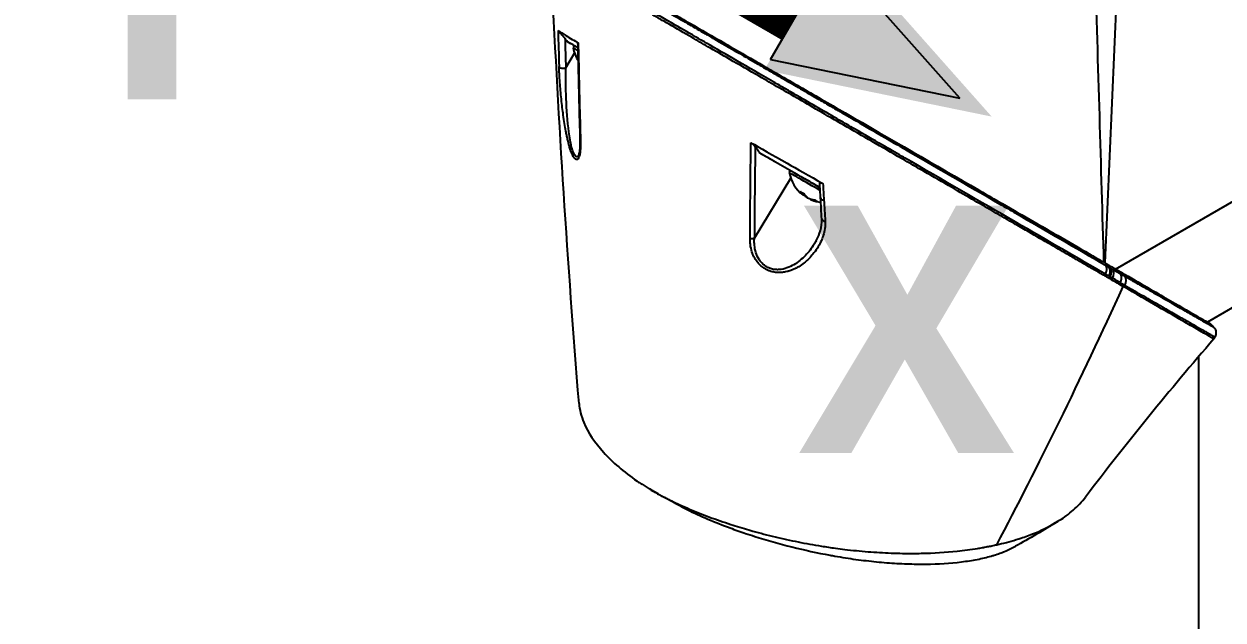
# Model space of a CAD drawing. Header units: millimetres. Extents: x 0 to 4378, y 0 to 2376.
# Drawn here: x 2523.5 to 2672.6, y 1785.1 to 1859.2 of the extents above; entities that cross this region are included whole.
import ezdxf

# ---------------------------------------------------------------- set-up
doc = ezdxf.new("R2010")
doc.units = ezdxf.units.MM
doc.header["$LTSCALE"] = 0.2
for name, color, linetype in [('01_Object Line', 4, 'Continuous'), ('07_Special Line2', 76, 'Continuous'), ('12_Before Rev.Num.', 5, 'Continuous')]:
    doc.layers.add(name, color=color, linetype=linetype)
doc.layers.add('14_Mark', color=7, linetype='Continuous', true_color=0xe03c31)
doc.styles.add('Rainbow-5.0 Style', font='malgunsl.ttf')

# ---------------------------------------------------------------- blocks, each defined once
blk = doc.blocks.new('A$C6724399f_1')
for p, q in [((-49.13, 834.5), (-50.84, 795.47)), ((-117.22, 822.71), (-117.66, 822.96)), ((-117.86, 819.72), (-116.77, 821.52)), ((-116.8, 822.46), (-116.95, 822.2)), ((-116.95, 822.2), (-116.33, 821.85)), ((-51.47, 813.12), (-51.47, 813.12)), ((-49.51, 794.7), (-16.62, 813.69)), ((-93.81, 809.19), (-91.92, 808.1)), ((-89.93, 806.95), (-90.08, 806.69)), ((-94.42, 798.56), (-89.9, 806.01)), ((-88.21, 804.03), (-88.31, 803.86)), ((-87.93, 803.68), (-87.95, 803.65)), ((-51.22, 804.77), (-51.22, 804.77)), ((-87.4, 803.41), (-87.44, 803.35)), ((-20.45, 798.29), (-38.09, 788.11)), ((-50.2, 793.74), (-50.31, 793.55)), ((-50.18, 794.31), (-50.18, 794.31)), ((-50.01, 793.37), (-49.89, 793.57)), ((-37.29, 787.44), (-37.29, 787.44)), ((-37.16, 786.26), (-37.3, 786.03)), ((-39.21, 783.8), (-39.21, 623.11))]:
    blk.add_line(p, q)
for centre, start, end in [((-112.5, 823.01), 190.2393, 212.7053), ((-85.63, 807.49), 190.2388, 232.0131), ((-85.63, 807.49), 247.9842, 263.2518)]:
    blk.add_arc(centre, 4.52, start, end)
for centre, major_axis, ratio, start_param, end_param in [((-39.95, 832.06), (19.5, -33.77), 0.57735, 0, 2.339416), ((-43.13, 830.23), (19.5, -33.77), 0.57735, 0, 2.223644), ((545.32, 1234.31), (485.25, 793.42), 0.571965, 2.416804, 2.42289), ((-78.49, 836.51), (-33.48, 0), 0.57735, 2.492352, 2.492357), ((555.63, 1232.73), (-493.57, -794.91), 0.577143, 5.56265, 5.56757), ((-87.21, 805.38), (30.73, -17.74), 0.000024, 2.817308, 3.006025), ((-78.49, 836.51), (-35, 0), 0.57735, 2.439019, 2.439024), ((889.04, 1434.93), (-682.42, -1287.02), 0.573887, 5.480173, 5.482211), ((883.75, 1431.81), (-678.78, -1280.44), 0.573825, 5.482155, 5.490384), ((-51.58, 812.74), (0.209, 0.668), 0.389271, 4.215986, 4.216649), ((-48.92, 814.99), (-5.56, 0), 0.57735, 1.101371, 1.101415), ((-78.49, 822.06), (32.19, 0), 0.57735, 5.710474, 5.710486), ((-78.49, 795.93), (-35.31, 0), 0.57735, 3.835573, 3.835581), ((-87.09, 804.96), (-2.99, 1.73), 0.000011, 4.42471, 6.283194), ((-43.13, 830.23), (17.55, -30.4), 0.57735, 5.161829, 5.161837), ((-86.94, 805.22), (-2.99, 1.73), 0.000011, 4.483483, 5.134765), ((564.19, 1223.27), (-444.39, -818.33), 0.582049, 5.52716, 5.529889), ((-85.89, 807.64), (-2.25, -3.9), 0.57735, 5.955471, 6.202618), ((-86.36, 807.91), (-2.14, -3.71), 0.816497, 6.198419, 6.36799), ((-85.81, 807.6), (-2.25, -3.9), 0.816497, 6.169141, 6.202651), ((-85.45, 807.39), (-2.25, -3.9), 0.816497, 6.087697, 6.202651), ((-85.37, 807.34), (-2.25, -3.9), 0.57735, 5.955471, 6.202618), ((-85.89, 807.64), (-2.25, -3.9), 0.57735, 0.08054, 0.114044), ((-85.81, 807.6), (-2.25, -3.9), 0.816497, 0.080573, 0.327719), ((-85.69, 803.58), (-0.499, -0.028), 0.593353, 0.021487, 1.372534), ((-85.45, 807.39), (-2.25, -3.9), 0.816497, 0.080573, 0.327719), ((-84.6, 806.9), (-2.14, -3.71), 0.57735, 6.198386, 6.367958), ((550.62, 1214.4), (-435.14, -801.08), 0.58212, 5.529953, 5.533564), ((-78.49, 819.61), (-35.75, 0), 0.57735, 1.092743, 1.092745), ((-85.54, 800.94), (-0.499, -0.03), 0.595357, 0, 0.000029), ((-85.54, 800.94), (-0.499, -0.03), 0.595357, 0.000029, 1.379275), ((-78.49, 785.4), (35.42, 0), 0.57735, 0.683997, 0.683998), ((-50.6, 793.97), (0.5, 0.866), 0.81651, 4.712415, 6.027087), ((-108.67, 827.51), (71.52, -41.33), 0.000458, 0.617321, 0.628447), ((-49.07, 793.09), (0.499, 0.867), 0.824099, 4.711513, 6.025545)]:
    blk.add_ellipse(centre, major_axis=major_axis, ratio=ratio, start_param=start_param, end_param=end_param)
for points, knots in [([(-11.72, 817.8), (-11.9, 822.01), (-12.76, 826.53), (-15.71, 835.61), (-17.74, 840.08), (-21.48, 846.39), (-22.83, 848.41), (-26.4, 853.18), (-28.71, 855.79), (-33.77, 860.56), (-36.5, 862.64), (-39.24, 864.27)], [0.000001, 0.000001, 0.000001, 0.000001, 1.509107, 1.509107, 2.980726, 2.980726, 3.709428, 3.709428, 4.786993, 4.786993, 5.948512, 5.948512, 5.948512, 5.948512]), ([(-39.4, 858.63), (-37.33, 857.01), (-35.3, 855.15), (-30.07, 849.55), (-27.09, 845.48), (-22.05, 836.69), (-20.05, 832.03), (-17.32, 822.78), (-16.61, 818.26), (-16.61, 814.12)], [0.633852, 0.633852, 0.633852, 0.633852, 1.529963, 1.529963, 3.044033, 3.044033, 4.566466, 4.566466, 6.088612, 6.088612, 6.088612, 6.088612]), ([(-106.72, 827.54), (-105.77, 826.98), (-104.71, 826.38), (-103.53, 825.7), (-103.5, 825.68), (-103.47, 825.66), (-103.43, 825.64), (-102.83, 825.29), (-102.19, 824.92), (-101.53, 824.54), (-101.19, 824.35), (-100.85, 824.15), (-100.51, 823.95), (-100.33, 823.85), (-100.16, 823.75), (-99.98, 823.65), (-99.9, 823.6), (-99.81, 823.55), (-99.73, 823.5), (-99.72, 823.5), (-99.72, 823.5), (-99.72, 823.49), (-99.63, 823.44), (-99.5, 823.37), (-99.45, 823.34), (-98.63, 822.87), (-97.57, 822.25), (-96.23, 821.48), (-95.57, 821.09), (-94.83, 820.67), (-94.03, 820.21), (-93.64, 819.98), (-93.22, 819.74), (-92.79, 819.49), (-92.57, 819.36), (-92.35, 819.23), (-92.12, 819.1), (-92.01, 819.04), (-91.9, 818.97), (-91.79, 818.91), (-91.74, 818.88), (-91.69, 818.85), (-91.65, 818.83), (-91.64, 818.82), (-91.62, 818.82), (-91.61, 818.81), (-91.56, 818.78), (-91.45, 818.71), (-91.44, 818.71), (-91.13, 818.53), (-90.3, 818.05), (-88.95, 817.27), (-88.27, 816.88), (-87.47, 816.41), (-86.54, 815.87), (-86.07, 815.6), (-85.57, 815.32), (-85.05, 815.01), (-84.78, 814.86), (-84.51, 814.7), (-84.23, 814.54), (-84.1, 814.46), (-83.95, 814.38), (-83.81, 814.3), (-83.74, 814.26), (-83.67, 814.21), (-83.6, 814.17), (-83.57, 814.16), (-83.54, 814.14), (-83.52, 814.13), (-83.51, 814.12), (-83.5, 814.11), (-83.49, 814.11), (-83.44, 814.08), (-83.38, 814.05), (-83.37, 814.04), (-82.26, 813.4), (-80.09, 812.15), (-77.02, 810.37), (-76.8, 810.24), (-76.58, 810.12), (-76.35, 809.98), (-76.24, 809.92), (-76.12, 809.85), (-76.01, 809.78), (-75.95, 809.75), (-75.89, 809.72), (-75.83, 809.68), (-75.8, 809.67), (-75.77, 809.65), (-75.74, 809.63), (-75.7, 809.61), (-75.67, 809.59), (-75.65, 809.58), (-72.24, 807.61), (-68.19, 805.26), (-63.89, 802.78), (-63.24, 802.4), (-62.58, 802.02), (-61.92, 801.64), (-58.23, 799.5), (-54.4, 797.29), (-50.84, 795.23)], [0, 0, 0, 0, 0.06075, 0.06075, 0.06075, 0.0625, 0.0625, 0.0625, 0.09375, 0.09375, 0.09375, 0.109375, 0.109375, 0.109375, 0.117188, 0.117188, 0.117188, 0.120939, 0.120939, 0.120939, 0.121094, 0.121094, 0.121094, 0.125, 0.125, 0.125, 0.1875, 0.1875, 0.1875, 0.21875, 0.21875, 0.21875, 0.234375, 0.234375, 0.234375, 0.242188, 0.242188, 0.242188, 0.246094, 0.246094, 0.246094, 0.247666, 0.247666, 0.247666, 0.248047, 0.248047, 0.248047, 0.25, 0.25, 0.25, 0.3125, 0.3125, 0.3125, 0.34375, 0.34375, 0.34375, 0.359375, 0.359375, 0.359375, 0.367187, 0.367187, 0.367187, 0.371094, 0.371094, 0.371094, 0.373047, 0.373047, 0.373047, 0.373765, 0.373765, 0.373765, 0.374023, 0.374023, 0.374023, 0.37516, 0.37516, 0.37516, 0.484375, 0.484375, 0.484375, 0.492187, 0.492187, 0.492187, 0.496094, 0.496094, 0.496094, 0.498047, 0.498047, 0.498047, 0.498931, 0.498931, 0.498931, 0.5, 0.5, 0.5, 0.75, 0.75, 0.75, 0.788006, 0.788006, 0.788006, 1, 1, 1, 1]), ([(-106.41, 827.55), (-105.78, 827.19), (-105.14, 826.82), (-103.82, 826.05), (-103.14, 825.66), (-101.05, 824.46), (-99.61, 823.63), (-97.14, 822.2), (-96.14, 821.62), (-94.56, 820.71), (-93.98, 820.37), (-92.74, 819.66), (-92.07, 819.27), (-89.64, 817.87), (-87.87, 816.85), (-85.11, 815.26), (-84.12, 814.68), (-77.55, 810.89), (-71.91, 807.63), (-65.91, 804.17), (-65.27, 803.8), (-63.28, 802.65), (-61.96, 801.89), (-59.31, 800.36), (-57.98, 799.59), (-55.34, 798.07), (-54.04, 797.32), (-52.49, 796.42), (-52.18, 796.24), (-51.65, 795.93), (-51.43, 795.81), (-51.07, 795.6), (-50.89, 795.5), (-50.65, 795.36), (-50.63, 795.34), (-50.33, 795.17), (-50.2, 795.1), (-49.94, 794.95), (-49.81, 794.87), (-49.58, 794.74), (-49.48, 794.68), (-49.32, 794.59), (-49.25, 794.55), (-49.11, 794.47), (-49.04, 794.43), (-48.77, 794.27), (-48.56, 794.15), (-48.09, 793.88), (-47.82, 793.72), (-46.45, 792.93), (-45.44, 792.35), (-43.64, 791.31), (-42.84, 790.85), (-40.8, 789.67), (-39.73, 789.05), (-38.81, 788.52), (-38.66, 788.43), (-38.27, 788.21), (-38.07, 788.09), (-37.77, 787.92), (-37.69, 787.87), (-37.69, 787.87)], [0, 0, 0, 0, 0.264332, 0.264332, 0.528758, 0.528758, 1.056139, 1.056139, 1.406505, 1.406505, 1.606603, 1.606603, 1.835356, 1.835356, 2.445847, 2.445847, 2.794554, 2.794554, 4.769924, 4.769924, 5.00797, 5.00797, 5.526041, 5.526041, 6.089229, 6.089229, 6.695329, 6.695329, 6.850985, 6.850985, 6.965758, 6.965758, 7.072004, 7.072004, 7.117238, 7.117238, 7.152898, 7.152898, 7.188974, 7.188974, 7.2161, 7.2161, 7.234487, 7.234487, 7.254339, 7.254339, 7.310164, 7.310164, 7.395171, 7.395171, 7.733586, 7.733586, 8.048233, 8.048233, 8.627304, 8.627304, 8.751092, 8.751092, 8.989797, 8.989797, 9.251269, 9.251269, 9.251269, 9.251269]), ([(-50.31, 793.55), (-50.34, 793.56), (-50.38, 793.58), (-50.44, 793.62), (-50.47, 793.64), (-50.57, 793.7), (-50.64, 793.73), (-50.83, 793.85), (-50.97, 793.92), (-51.19, 794.05), (-51.28, 794.1), (-51.72, 794.36), (-52.09, 794.57), (-52.7, 794.92), (-52.95, 795.07), (-53.54, 795.41), (-53.88, 795.6), (-54.68, 796.07), (-55.15, 796.34), (-56.26, 796.98), (-56.91, 797.36), (-58.47, 798.25), (-59.38, 798.78), (-60.85, 799.63), (-61.39, 799.94), (-62.57, 800.62), (-63.21, 800.99), (-64.21, 801.57), (-64.56, 801.77), (-65.72, 802.44), (-66.54, 802.91), (-68.33, 803.95), (-69.3, 804.51), (-71.42, 805.73), (-72.58, 806.4), (-74.39, 807.45), (-75.02, 807.81), (-76.87, 808.88), (-78.1, 809.59), (-80.51, 810.98), (-81.7, 811.66), (-83.94, 812.96), (-85, 813.57), (-86.99, 814.72), (-87.93, 815.26), (-90.51, 816.76), (-92.17, 817.71), (-95.05, 819.37), (-96.28, 820.08), (-98.4, 821.31), (-99.3, 821.83), (-100.86, 822.73), (-101.52, 823.11), (-103.14, 824.05), (-104.09, 824.59), (-105.47, 825.39), (-105.92, 825.65), (-106.59, 826.04), (-106.81, 826.16), (-107.13, 826.35), (-107.24, 826.41), (-107.4, 826.51), (-107.46, 826.54), (-107.54, 826.59), (-107.57, 826.6), (-107.62, 826.63), (-107.65, 826.65), (-107.67, 826.66)], [-7.729592, -7.729592, -7.729592, -7.729592, -7.71044, -7.71044, -7.69072, -7.69072, -7.65201, -7.65201, -7.574312, -7.574312, -7.522506, -7.522506, -7.315221, -7.315221, -7.177151, -7.177151, -6.993063, -6.993063, -6.7477, -6.7477, -6.420577, -6.420577, -5.984557, -5.984557, -5.735856, -5.735856, -5.451942, -5.451942, -5.300422, -5.300422, -4.9539, -4.9539, -4.557704, -4.557704, -4.105179, -4.105179, -3.863816, -3.863816, -3.40942, -3.40942, -2.98401, -2.98401, -2.611687, -2.611687, -2.28576, -2.28576, -1.715015, -1.715015, -1.28633, -1.28633, -0.964845, -0.964845, -0.723574, -0.723574, -0.36177, -0.36177, -0.180858, -0.180858, -0.090444, -0.090444, -0.045229, -0.045229, -0.022617, -0.022617, -0.011309, -0.011309, -0.000001, -0.000001, -0.000001, -0.000001]), ([(-50.8, 794.09), (-54.11, 796.01), (-57.89, 798.19), (-62, 800.57), (-66.27, 803.04), (-70.91, 805.73), (-75.76, 808.54), (-75.83, 808.58), (-75.94, 808.64), (-75.98, 808.66), (-76.03, 808.69), (-76.08, 808.72), (-76.13, 808.75), (-77.49, 809.54), (-79.42, 810.65), (-81.98, 812.14), (-82.58, 812.48), (-83.2, 812.84), (-83.87, 813.23), (-84.69, 813.7), (-85.56, 814.21), (-86.48, 814.74), (-87.32, 815.23), (-88.2, 815.74), (-89.12, 816.27), (-89.59, 816.54), (-90.06, 816.81), (-90.54, 817.09), (-90.78, 817.23), (-91.02, 817.37), (-91.27, 817.51), (-91.52, 817.66), (-91.79, 817.82), (-92.02, 817.95), (-92.06, 817.97), (-92.09, 817.99), (-92.13, 818.01), (-95.24, 819.81), (-98.02, 821.42), (-100.37, 822.78), (-100.71, 822.98), (-101.03, 823.16), (-101.35, 823.35), (-102.41, 823.96), (-103.38, 824.52), (-104.26, 825.03), (-105.53, 825.76), (-106.6, 826.38), (-107.52, 826.92)], [0, 0, 0, 0, 0.243156, 0.243156, 0.243156, 0.496094, 0.496094, 0.496094, 0.49988, 0.49988, 0.49988, 0.504451, 0.504451, 0.504451, 0.625, 0.625, 0.625, 0.652935, 0.652935, 0.652935, 0.6875, 0.6875, 0.6875, 0.71875, 0.71875, 0.71875, 0.734375, 0.734375, 0.734375, 0.742187, 0.742187, 0.742187, 0.75, 0.75, 0.75, 0.751384, 0.751384, 0.751384, 0.859711, 0.859711, 0.859711, 0.875, 0.875, 0.875, 0.92633, 0.92633, 0.92633, 1, 1, 1, 1]), ([(-118.82, 824.34), (-118.82, 824.33), (-118.82, 824.33), (-118.81, 824.32), (-118.8, 824.32), (-118.78, 824.3), (-118.76, 824.28), (-118.72, 824.23), (-118.69, 824.2), (-118.63, 824.14), (-118.59, 824.09), (-118.49, 823.98), (-118.42, 823.91), (-118.28, 823.74), (-118.2, 823.64), (-118.07, 823.48), (-118.01, 823.41), (-117.96, 823.35)], [0.0000002, 0.0000002, 0.0000002, 0.0000002, 0.0061129, 0.0061129, 0.0121826, 0.0121826, 0.0227896, 0.0227896, 0.0351343, 0.0351343, 0.0508386, 0.0508386, 0.0707889, 0.0707889, 0.094253, 0.094253, 0.1183109, 0.1183109, 0.1183109, 0.1183109]), ([(-118.82, 824.34), (-118.56, 824.18), (-118.19, 823.94), (-117.35, 823.42), (-116.77, 823.08), (-116.31, 822.8)], [0.000003, 0.000003, 0.000003, 0.000003, 0.596138, 0.596138, 1.498187, 1.498187, 1.498187, 1.498187]), ([(-117.66, 822.96), (-117.71, 823.03), (-117.76, 823.09), (-117.86, 823.22), (-117.91, 823.29), (-117.96, 823.35)], [0.00009515, 0.00009515, 0.00009515, 0.00009515, 0.04141577, 0.04141577, 0.08265735, 0.08265735, 0.08265735, 0.08265735]), ([(-116.35, 822.8), (-116.35, 822.8), (-116.35, 822.8), (-116.34, 822.81), (-116.34, 822.81), (-116.33, 822.81), (-116.32, 822.81), (-116.31, 822.8)], [0.07922317, 0.07922317, 0.07922317, 0.07922317, 0.0845377, 0.0845377, 0.10064264, 0.10064264, 0.11449111, 0.11449111, 0.11449111, 0.11449111]), ([(-117.86, 819.72), (-117.97, 819.66), (-118.17, 819.6), (-118.36, 819.64), (-118.56, 819.67), (-118.68, 819.79), (-118.7, 819.88)], [0, 0, 0, 0, 0.497548, 0.497548, 0.497548, 1, 1, 1, 1]), ([(-116.03, 810.58), (-116.03, 810.41), (-116.03, 810.24), (-116.03, 810.09), (-116.03, 809.93), (-116.03, 809.8), (-116.05, 809.64), (-116.06, 809.47), (-116.07, 809.32), (-116.09, 809.19), (-116.1, 809.11), (-116.11, 809.05), (-116.12, 808.98), (-116.13, 808.93), (-116.14, 808.88), (-116.16, 808.82), (-116.22, 808.58), (-116.3, 808.41), (-116.41, 808.34), (-116.46, 808.31), (-116.51, 808.31), (-116.56, 808.32), (-116.67, 808.35), (-116.78, 808.47), (-116.88, 808.62), (-116.95, 808.72), (-117.03, 808.88), (-117.1, 809.03), (-117.11, 809.06), (-117.12, 809.09), (-117.13, 809.12), (-117.16, 809.19), (-117.19, 809.27), (-117.22, 809.36), (-117.24, 809.41), (-117.26, 809.45), (-117.28, 809.5), (-117.32, 809.64), (-117.38, 809.83), (-117.42, 809.96), (-117.5, 810.22), (-117.57, 810.51), (-117.64, 810.83), (-117.68, 810.99), (-117.72, 811.16), (-117.75, 811.34), (-117.79, 811.51), (-117.82, 811.69), (-117.85, 811.84), (-117.97, 812.46), (-118.08, 813.14), (-118.17, 813.82), (-118.26, 814.47), (-118.34, 815.1), (-118.41, 815.78), (-118.41, 815.8), (-118.41, 815.83), (-118.41, 815.85), (-118.45, 816.2), (-118.48, 816.55), (-118.51, 816.89), (-118.54, 817.23), (-118.57, 817.52), (-118.59, 817.88), (-118.6, 817.9), (-118.6, 817.91), (-118.6, 817.93), (-118.62, 818.27), (-118.64, 818.56), (-118.66, 818.89), (-118.66, 818.91), (-118.66, 818.93), (-118.66, 818.95), (-118.68, 819.27), (-118.69, 819.52), (-118.7, 819.88)], [0, 0, 0, 0, 0.03125, 0.03125, 0.03125, 0.0625, 0.0625, 0.0625, 0.09375, 0.09375, 0.09375, 0.110985, 0.110985, 0.110985, 0.125, 0.125, 0.125, 0.1875, 0.1875, 0.1875, 0.213151, 0.213151, 0.213151, 0.266654, 0.266654, 0.266654, 0.305187, 0.305187, 0.305187, 0.3125, 0.3125, 0.3125, 0.332554, 0.332554, 0.332554, 0.34375, 0.34375, 0.34375, 0.375, 0.375, 0.375, 0.4375, 0.4375, 0.4375, 0.469225, 0.469225, 0.469225, 0.5, 0.5, 0.5, 0.625, 0.625, 0.625, 0.746043, 0.746043, 0.746043, 0.75, 0.75, 0.75, 0.8125, 0.8125, 0.8125, 0.875, 0.875, 0.875, 0.877935, 0.877935, 0.877935, 0.9375, 0.9375, 0.9375, 0.940676, 0.940676, 0.940676, 1, 1, 1, 1]), ([(-116.25, 808.85), (-116.32, 808.72), (-116.39, 808.65), (-116.66, 808.65), (-116.86, 808.98), (-117.18, 809.97), (-117.3, 810.6), (-117.6, 812.57), (-117.72, 813.99), (-117.86, 816.76), (-117.89, 818.12), (-117.87, 819.29)], [0.1882651, 0.1882651, 0.1882651, 0.1882651, 0.25, 0.25, 0.375, 0.375, 0.5, 0.5, 0.75, 0.75, 1, 1, 1, 1]), ([(-117.87, 819.29), (-117.86, 819.36), (-117.86, 819.44), (-117.86, 819.58), (-117.86, 819.65), (-117.86, 819.72)], [0, 0, 0, 0, 0.499955, 0.499955, 1, 1, 1, 1]), ([(-116.25, 808.85), (-116.23, 808.88), (-116.21, 808.93), (-116.16, 809.1), (-116.14, 809.22), (-116.09, 809.56), (-116.07, 809.8), (-116.06, 810.25), (-116.06, 810.47), (-116.07, 810.69)], [0, 0, 0, 0, 0.0585315, 0.0585315, 0.1278996, 0.1278996, 0.2330482, 0.2330482, 0.3149731, 0.3149731, 0.3149731, 0.3149731]), ([(-94.85, 810.41), (-94.82, 810.39), (-94.79, 810.38), (-94.74, 810.34), (-94.71, 810.32), (-94.63, 810.26), (-94.58, 810.21), (-94.44, 810.07), (-94.37, 809.99), (-94.31, 809.91)], [0, 0, 0, 0, 0.00895126, 0.00895126, 0.01944765, 0.01944765, 0.04220813, 0.04220813, 0.0762287, 0.0762287, 0.0762287, 0.0762287]), ([(-94.85, 810.41), (-93.74, 809.79), (-92.18, 808.9), (-89.14, 807.17), (-87.58, 806.3), (-85.89, 805.33)], [0.0000029, 0.0000029, 0.0000029, 0.0000029, 0.3832328, 0.3832328, 0.6375563, 0.6375563, 0.6375563, 0.6375563]), ([(-94.31, 809.91), (-94.23, 809.79), (-94.15, 809.67), (-93.98, 809.43), (-93.9, 809.31), (-93.81, 809.19)], [-0.1435857, -0.1435857, -0.1435857, -0.1435857, -0.0718018, -0.0718018, -0.0000074, -0.0000074, -0.0000074, -0.0000074]), ([(-93.81, 809.19), (-93.14, 808.8), (-92.46, 808.41), (-91.79, 808.03), (-91.02, 807.58), (-90.25, 807.13), (-89.48, 806.69), (-89.46, 806.68), (-89.44, 806.67), (-89.42, 806.65), (-88.36, 806.04), (-87.3, 805.44), (-86.26, 804.84)], [0.0000092, 0.0000092, 0.0000092, 0.0000092, 0.2496691, 0.2496691, 0.2496691, 0.5366951, 0.5366951, 0.5366951, 0.5448948, 0.5448948, 0.5448948, 0.9401326, 0.9401326, 0.9401326, 0.9401326]), ([(-86.29, 805.32), (-86.29, 805.32), (-86.29, 805.32), (-86.29, 805.36), (-86.28, 805.39), (-86.24, 805.42), (-86.21, 805.42), (-86.16, 805.43), (-86.13, 805.42), (-86.07, 805.41), (-86.04, 805.4), (-85.99, 805.38), (-85.97, 805.37), (-85.93, 805.35), (-85.91, 805.34), (-85.89, 805.33)], [0.0696235, 0.0696235, 0.0696235, 0.0696235, 0.0704873, 0.0704873, 0.0988763, 0.0988763, 0.1227668, 0.1227668, 0.1415958, 0.1415958, 0.1576899, 0.1576899, 0.1672569, 0.1672569, 0.176809, 0.176809, 0.176809, 0.176809]), ([(-85.62, 800.64), (-85.6, 800.35), (-85.61, 800.04), (-85.66, 799.74), (-85.7, 799.44), (-85.77, 799.14), (-85.85, 798.88), (-85.86, 798.87), (-85.86, 798.86), (-85.86, 798.85), (-85.95, 798.58), (-86.06, 798.31), (-86.18, 798.05), (-86.3, 797.79), (-86.44, 797.55), (-86.59, 797.32), (-86.6, 797.3), (-86.61, 797.29), (-86.62, 797.27), (-86.78, 797.01), (-86.96, 796.77), (-87.15, 796.54), (-87.29, 796.37), (-87.44, 796.2), (-87.61, 796.03), (-87.67, 795.98), (-87.72, 795.92), (-87.78, 795.87), (-87.93, 795.73), (-88.08, 795.59), (-88.24, 795.47), (-88.46, 795.3), (-88.66, 795.16), (-88.91, 795), (-89.05, 794.92), (-89.18, 794.85), (-89.32, 794.78), (-89.43, 794.72), (-89.55, 794.67), (-89.69, 794.61), (-89.83, 794.55), (-89.98, 794.5), (-90.12, 794.45), (-90.16, 794.44), (-90.2, 794.43), (-90.24, 794.42), (-90.34, 794.39), (-90.44, 794.37), (-90.56, 794.34), (-90.73, 794.31), (-90.9, 794.28), (-91.07, 794.27), (-91.14, 794.27), (-91.2, 794.26), (-91.27, 794.26), (-91.36, 794.26), (-91.45, 794.26), (-91.57, 794.27), (-91.65, 794.27), (-91.73, 794.28), (-91.81, 794.29), (-92, 794.32), (-92.18, 794.35), (-92.36, 794.41), (-92.47, 794.44), (-92.59, 794.48), (-92.71, 794.54), (-92.77, 794.56), (-92.83, 794.59), (-92.89, 794.62), (-93.06, 794.7), (-93.22, 794.8), (-93.38, 794.92), (-93.53, 795.03), (-93.67, 795.16), (-93.8, 795.29), (-93.81, 795.3), (-93.82, 795.31), (-93.83, 795.32), (-93.94, 795.44), (-94.05, 795.57), (-94.15, 795.72), (-94.32, 795.95), (-94.45, 796.19), (-94.55, 796.41), (-94.58, 796.48), (-94.61, 796.56), (-94.64, 796.63), (-94.75, 796.92), (-94.83, 797.23), (-94.88, 797.49), (-94.88, 797.52), (-94.88, 797.55), (-94.89, 797.57), (-94.9, 797.65), (-94.91, 797.73), (-94.92, 797.8), (-94.93, 797.87), (-94.93, 797.94), (-94.94, 798), (-94.94, 798.01), (-94.94, 798.03), (-94.94, 798.04), (-94.95, 798.18), (-94.95, 798.32), (-94.95, 798.49)], [0, 0, 0, 0, 0.06061, 0.06061, 0.06061, 0.122541, 0.122541, 0.122541, 0.125, 0.125, 0.125, 0.18804, 0.18804, 0.18804, 0.25, 0.25, 0.25, 0.254168, 0.254168, 0.254168, 0.323919, 0.323919, 0.323919, 0.375, 0.375, 0.375, 0.39207, 0.39207, 0.39207, 0.4375, 0.4375, 0.4375, 0.5, 0.5, 0.5, 0.533908, 0.533908, 0.533908, 0.5625, 0.5625, 0.5625, 0.59375, 0.59375, 0.59375, 0.602455, 0.602455, 0.602455, 0.625, 0.625, 0.625, 0.65625, 0.65625, 0.65625, 0.669312, 0.669312, 0.669312, 0.6875, 0.6875, 0.6875, 0.700546, 0.700546, 0.700546, 0.731289, 0.731289, 0.731289, 0.75, 0.75, 0.75, 0.759109, 0.759109, 0.759109, 0.785061, 0.785061, 0.785061, 0.81088, 0.81088, 0.81088, 0.8125, 0.8125, 0.8125, 0.835978, 0.835978, 0.835978, 0.875, 0.875, 0.875, 0.888263, 0.888263, 0.888263, 0.9375, 0.9375, 0.9375, 0.942362, 0.942362, 0.942362, 0.956225, 0.956225, 0.956225, 0.96875, 0.96875, 0.96875, 0.970886, 0.970886, 0.970886, 1, 1, 1, 1]), ([(-86.72, 798.23), (-86.5, 798.64), (-86.32, 799.06), (-86.08, 799.96), (-86.01, 800.43), (-86.04, 800.91)], [0, 0, 0, 0, 0.179289, 0.179289, 0.3658999, 0.3658999, 0.3658999, 0.3658999]), ([(-86.72, 798.23), (-86.8, 798.09), (-86.88, 797.95), (-86.97, 797.8), (-87.13, 797.55), (-87.3, 797.31), (-87.48, 797.07), (-87.67, 796.83), (-87.87, 796.6), (-88.08, 796.38), (-88.51, 795.95), (-88.98, 795.56), (-89.52, 795.24), (-89.79, 795.08), (-90.08, 794.95), (-90.37, 794.84), (-90.67, 794.74), (-90.99, 794.66), (-91.31, 794.64), (-91.47, 794.62), (-91.63, 794.62), (-91.8, 794.64), (-91.96, 794.65), (-92.12, 794.68), (-92.28, 794.72), (-92.45, 794.77), (-92.6, 794.83), (-92.75, 794.9), (-92.9, 794.98), (-93.05, 795.06), (-93.18, 795.17), (-93.31, 795.27), (-93.43, 795.38), (-93.54, 795.51), (-93.65, 795.63), (-93.75, 795.76), (-93.84, 795.9), (-94.01, 796.17), (-94.14, 796.46), (-94.23, 796.76), (-94.32, 797.06), (-94.38, 797.36), (-94.4, 797.66), (-94.41, 797.74), (-94.42, 797.81), (-94.42, 797.88), (-94.42, 797.96), (-94.43, 798.03), (-94.43, 798.1)], [0.2223398, 0.2223398, 0.2223398, 0.2223398, 0.2582563, 0.2582563, 0.2582563, 0.3228204, 0.3228204, 0.3228204, 0.3873844, 0.3873844, 0.3873844, 0.5165126, 0.5165126, 0.5165126, 0.5810767, 0.5810767, 0.5810767, 0.6456407, 0.6456407, 0.6456407, 0.6779228, 0.6779228, 0.6779228, 0.7102048, 0.7102048, 0.7102048, 0.7424869, 0.7424869, 0.7424869, 0.7747689, 0.7747689, 0.7747689, 0.8070509, 0.8070509, 0.8070509, 0.839333, 0.839333, 0.839333, 0.903897, 0.903897, 0.903897, 0.9684611, 0.9684611, 0.9684611, 0.9846021, 0.9846021, 0.9846021, 1, 1, 1, 1]), ([(-50.38, 794.97), (-50.43, 795), (-50.48, 795.02), (-50.54, 795.05), (-50.56, 795.07), (-50.59, 795.08), (-50.61, 795.1), (-50.69, 795.14), (-50.77, 795.19), (-50.84, 795.23)], [0, 0, 0, 0, 0.33333, 0.33333, 0.33333, 0.5, 0.5, 0.5, 1, 1, 1, 1]), ([(-50.84, 795.23), (-50.81, 795.2), (-50.79, 795.17), (-50.77, 795.13), (-50.74, 795.09), (-50.72, 795.05), (-50.7, 795), (-50.69, 794.96), (-50.67, 794.91), (-50.66, 794.86), (-50.65, 794.81), (-50.65, 794.76), (-50.64, 794.71), (-50.64, 794.65), (-50.64, 794.6), (-50.65, 794.54), (-50.66, 794.49), (-50.67, 794.44), (-50.68, 794.39), (-50.7, 794.33), (-50.71, 794.28), (-50.73, 794.23), (-50.76, 794.18), (-50.78, 794.14), (-50.8, 794.09)], [0, 0, 0, 0, 0.125, 0.125, 0.125, 0.25, 0.25, 0.25, 0.375, 0.375, 0.375, 0.5, 0.5, 0.5, 0.625, 0.625, 0.625, 0.75, 0.75, 0.75, 0.875, 0.875, 0.875, 1, 1, 1, 1]), ([(-50.34, 793.82), (-50.31, 793.87), (-50.29, 793.92), (-50.27, 793.96), (-50.25, 794.01), (-50.23, 794.06), (-50.22, 794.12), (-50.21, 794.17), (-50.19, 794.22), (-50.19, 794.28), (-50.18, 794.33), (-50.18, 794.39), (-50.18, 794.44), (-50.18, 794.49), (-50.19, 794.54), (-50.2, 794.59), (-50.21, 794.64), (-50.23, 794.69), (-50.24, 794.74), (-50.26, 794.78), (-50.28, 794.82), (-50.31, 794.86), (-50.33, 794.9), (-50.35, 794.94), (-50.38, 794.97)], [0, 0, 0, 0, 0.125, 0.125, 0.125, 0.25, 0.25, 0.25, 0.375, 0.375, 0.375, 0.5, 0.5, 0.5, 0.625, 0.625, 0.625, 0.75, 0.75, 0.75, 0.875, 0.875, 0.875, 1, 1, 1, 1]), ([(-49.94, 794.71), (-50.03, 794.76), (-50.13, 794.82), (-50.23, 794.88), (-50.24, 794.88), (-50.24, 794.88), (-50.24, 794.89)], [0, 0, 0, 0, 0.96178, 0.96178, 0.96178, 1, 1, 1, 1]), ([(-50.2, 793.74), (-50.17, 793.79), (-50.15, 793.83), (-50.13, 793.88), (-50.11, 793.93), (-50.09, 793.98), (-50.08, 794.04), (-50.06, 794.09), (-50.05, 794.14), (-50.05, 794.2), (-50.04, 794.25), (-50.04, 794.3), (-50.04, 794.36), (-50.04, 794.41), (-50.05, 794.46), (-50.06, 794.51), (-50.07, 794.56), (-50.08, 794.61), (-50.1, 794.65), (-50.12, 794.7), (-50.14, 794.74), (-50.16, 794.78), (-50.19, 794.82), (-50.21, 794.85), (-50.24, 794.89)], [0, 0, 0, 0, 0.125, 0.125, 0.125, 0.25, 0.25, 0.25, 0.375, 0.375, 0.375, 0.5, 0.5, 0.5, 0.625, 0.625, 0.625, 0.75, 0.75, 0.75, 0.875, 0.875, 0.875, 1, 1, 1, 1]), ([(-49.94, 794.71), (-49.93, 794.71), (-49.93, 794.71), (-49.93, 794.7), (-49.62, 794.53), (-49.32, 794.35), (-49.01, 794.18)], [0, 0, 0, 0, 0.008616, 0.008616, 0.008616, 1, 1, 1, 1]), ([(-50.01, 793.37), (-50.05, 793.39), (-50.08, 793.41), (-50.12, 793.44), (-50.18, 793.47), (-50.23, 793.5), (-50.28, 793.53), (-50.29, 793.53), (-50.3, 793.54), (-50.31, 793.55)], [0, 0, 0, 0, 0.3844855, 0.3844855, 0.3844855, 0.8996816, 0.8996816, 0.8996816, 1, 1, 1, 1]), ([(-48.55, 792.52), (-48.79, 792.67), (-49.09, 792.84), (-49.56, 793.11), (-49.7, 793.19), (-50.01, 793.37)], [-0.3053506, -0.3053506, -0.3053506, -0.3053506, -0.1855765, -0.1855765, 0, 0, 0, 0]), ([(-48.97, 793.03), (-49.07, 793.09), (-49.17, 793.15), (-49.38, 793.27), (-49.48, 793.33), (-49.68, 793.45), (-49.79, 793.51), (-49.89, 793.57)], [0, 0, 0, 0, 0.332984, 0.332984, 0.66214, 0.66214, 1, 1, 1, 1]), ([(-48.41, 793.83), (-48.51, 793.88), (-48.61, 793.94), (-48.7, 793.99), (-48.7, 794), (-48.71, 794), (-48.71, 794), (-48.82, 794.06), (-48.92, 794.12), (-49.01, 794.18)], [0, 0, 0, 0, 0.4462026, 0.4462026, 0.4462026, 0.4637704, 0.4637704, 0.4637704, 1, 1, 1, 1]), ([(-49.01, 794.18), (-48.99, 794.14), (-48.96, 794.11), (-48.94, 794.07), (-48.91, 794.03), (-48.89, 793.99), (-48.87, 793.94), (-48.86, 793.9), (-48.84, 793.85), (-48.83, 793.8), (-48.82, 793.75), (-48.81, 793.7), (-48.81, 793.65), (-48.81, 793.59), (-48.81, 793.54), (-48.82, 793.49), (-48.82, 793.43), (-48.84, 793.38), (-48.85, 793.33), (-48.86, 793.27), (-48.88, 793.22), (-48.9, 793.17), (-48.92, 793.12), (-48.94, 793.08), (-48.97, 793.03)], [0, 0, 0, 0, 0.125, 0.125, 0.125, 0.25, 0.25, 0.25, 0.375, 0.375, 0.375, 0.5, 0.5, 0.5, 0.625, 0.625, 0.625, 0.75, 0.75, 0.75, 0.875, 0.875, 0.875, 1, 1, 1, 1]), ([(-48.97, 793.03), (-48.87, 792.97), (-48.76, 792.92), (-48.66, 792.86), (-48.56, 792.8), (-48.46, 792.74), (-48.36, 792.68)], [0, 0, 0, 0, 0.501604, 0.501604, 0.501604, 1, 1, 1, 1]), ([(-37.29, 786.03), (-37.29, 786.03), (-37.32, 786.04), (-37.71, 786.27), (-38.97, 786.99), (-42.81, 789.21), (-45.4, 790.72), (-48.55, 792.52)], [0.4585807, 0.4585807, 0.4585807, 0.4585807, 0.5, 0.5, 0.75, 0.75, 1, 1, 1, 1]), ([(-48.36, 792.68), (-47.96, 792.45), (-47.56, 792.22), (-47.18, 792), (-46.41, 791.56), (-45.68, 791.14), (-44.99, 790.74), (-44.3, 790.34), (-43.64, 789.97), (-43.03, 789.61), (-42.42, 789.26), (-41.84, 788.93), (-41.32, 788.63), (-41.15, 788.54), (-41, 788.44), (-40.84, 788.36), (-40.49, 788.16), (-40.17, 787.97), (-39.87, 787.8), (-39.43, 787.55), (-39.04, 787.32), (-38.7, 787.13), (-38.63, 787.09), (-38.56, 787.05), (-38.49, 787.01), (-38.48, 787), (-38.47, 787), (-38.46, 786.99), (-38.38, 786.95), (-38.31, 786.9), (-38.23, 786.86), (-38.18, 786.83), (-38.12, 786.8), (-38.07, 786.77), (-38.01, 786.73), (-37.95, 786.7), (-37.89, 786.67), (-37.88, 786.66), (-37.86, 786.65), (-37.84, 786.64), (-37.83, 786.63), (-37.82, 786.63), (-37.81, 786.62), (-37.8, 786.62), (-37.79, 786.61), (-37.76, 786.6), (-37.74, 786.58), (-37.72, 786.57), (-37.69, 786.55), (-37.68, 786.55), (-37.68, 786.55), (-37.68, 786.55), (-37.67, 786.54), (-37.65, 786.53), (-37.64, 786.52), (-37.62, 786.51), (-37.6, 786.5), (-37.59, 786.5), (-37.57, 786.49), (-37.55, 786.48), (-37.54, 786.47), (-37.51, 786.45), (-37.48, 786.44), (-37.46, 786.42), (-37.45, 786.42), (-37.44, 786.41), (-37.43, 786.41), (-37.43, 786.41), (-37.43, 786.4), (-37.42, 786.4), (-37.42, 786.4), (-37.41, 786.4), (-37.41, 786.4), (-37.38, 786.38), (-37.36, 786.37), (-37.33, 786.35), (-37.33, 786.35), (-37.32, 786.35), (-37.32, 786.35), (-37.29, 786.33), (-37.26, 786.31), (-37.24, 786.3), (-37.22, 786.29), (-37.21, 786.29), (-37.2, 786.28), (-37.2, 786.28), (-37.2, 786.28), (-37.2, 786.28), (-37.19, 786.28), (-37.19, 786.28), (-37.19, 786.28), (-37.19, 786.27), (-37.19, 786.27), (-37.18, 786.27), (-37.18, 786.27), (-37.18, 786.27), (-37.18, 786.27), (-37.17, 786.26), (-37.17, 786.26), (-37.17, 786.26), (-37.16, 786.26), (-37.16, 786.26), (-37.16, 786.26), (-37.16, 786.26), (-37.16, 786.26), (-37.16, 786.26)], [0, 0, 0, 0, 0.0328446, 0.0328446, 0.0328446, 0.0985138, 0.0985138, 0.0985138, 0.1641547, 0.1641547, 0.1641547, 0.2297652, 0.2297652, 0.2297652, 0.25, 0.25, 0.25, 0.2953384, 0.2953384, 0.2953384, 0.3608171, 0.3608171, 0.3608171, 0.375, 0.375, 0.375, 0.3771622, 0.3771622, 0.3771622, 0.3935085, 0.3935085, 0.3935085, 0.40625, 0.40625, 0.40625, 0.421875, 0.421875, 0.421875, 0.4259298, 0.4259298, 0.4259298, 0.4296875, 0.4296875, 0.4296875, 0.4375, 0.4375, 0.4375, 0.4453125, 0.4453125, 0.4453125, 0.4456636, 0.4456636, 0.4456636, 0.4492188, 0.4492188, 0.4492188, 0.453125, 0.453125, 0.453125, 0.4581686, 0.4581686, 0.4581686, 0.46875, 0.46875, 0.46875, 0.4726563, 0.4726563, 0.4726563, 0.4752169, 0.4752169, 0.4752169, 0.4765625, 0.4765625, 0.4765625, 0.484375, 0.484375, 0.484375, 0.4862573, 0.4862573, 0.4862573, 0.5, 0.5, 0.5, 0.515625, 0.515625, 0.515625, 0.5234375, 0.5234375, 0.5234375, 0.5245697, 0.5245697, 0.5245697, 0.5273438, 0.5273438, 0.5273438, 0.53125, 0.53125, 0.53125, 0.5383717, 0.5383717, 0.5383717, 0.546875, 0.546875, 0.546875, 0.5493309, 0.5493309, 0.5493309, 0.5493309]), ([(-37.29, 787.44), (-37.27, 787.41), (-37.24, 787.38), (-37.19, 787.31), (-37.16, 787.27), (-37.11, 787.16), (-37.08, 787.1), (-37.04, 786.93), (-37.03, 786.84), (-37.03, 786.64), (-37.05, 786.53), (-37.1, 786.37), (-37.13, 786.31), (-37.16, 786.26)], [0, 0, 0, 0, 0.0139189, 0.0139189, 0.0291255, 0.0291255, 0.0509681, 0.0509681, 0.0798356, 0.0798356, 0.1115128, 0.1115128, 0.1304525, 0.1304525, 0.1304525, 0.1304525]), ([(-116.22, 778.01), (-116.15, 777.23), (-115.95, 776.43), (-115.09, 774.39), (-114.27, 773.15), (-112.6, 771.31), (-111.98, 770.7), (-110.59, 769.51), (-109.83, 768.92), (-108.99, 768.35)], [2.0243911, 2.0243911, 2.0243911, 2.0243911, 2.1640026, 2.1640026, 2.3735982, 2.3735982, 2.4799234, 2.4799234, 2.5869348, 2.5869348, 2.5869348, 2.5869348]), ([(-108.99, 768.35), (-108.97, 768.34), (-108.95, 768.32), (-108.91, 768.29), (-108.89, 768.28), (-108.83, 768.24), (-108.79, 768.21), (-108.67, 768.13), (-108.59, 768.08), (-108.35, 767.92), (-108.18, 767.81), (-107.68, 767.5), (-107.34, 767.29), (-106.63, 766.88), (-106.26, 766.68), (-105.7, 766.38), (-105.51, 766.29), (-105.22, 766.14), (-105.13, 766.09), (-104.98, 766.02), (-104.93, 766), (-104.86, 765.96), (-104.83, 765.95), (-104.78, 765.92), (-104.76, 765.91), (-104.74, 765.9)], [0.000006, 0.000006, 0.000006, 0.000006, 0.0077656, 0.0077656, 0.0144608, 0.0144608, 0.0278513, 0.0278513, 0.0546324, 0.0546324, 0.1081958, 0.1081958, 0.2151263, 0.2151263, 0.321952, 0.321952, 0.3753541, 0.3753541, 0.4020519, 0.4020519, 0.4154008, 0.4154008, 0.4220656, 0.4220656, 0.4297877, 0.4297877, 0.4297877, 0.4297877]), ([(-64.29, 760.44), (-63.49, 760.62), (-62.71, 760.82), (-61.75, 761.11), (-61.64, 761.15), (-61.24, 761.28), (-60.95, 761.37), (-59.56, 761.87), (-58.54, 762.31), (-57.5, 762.87), (-57.38, 762.94), (-56.98, 763.16), (-56.72, 763.32), (-56.18, 763.67), (-55.9, 763.85), (-55.34, 764.27), (-55.06, 764.5), (-54.19, 765.25), (-53.69, 765.8), (-53.26, 766.36)], [0.000234, 0.000234, 0.000234, 0.000234, 0.319634, 0.319634, 0.361124, 0.361124, 0.471797, 0.471797, 0.914416, 0.914416, 0.9732, 0.9732, 1.107816, 1.107816, 1.261595, 1.261595, 1.436675, 1.436675, 1.825515, 1.825515, 1.825515, 1.825515]), ([(-104.74, 765.9), (-104.39, 765.73), (-104.04, 765.57), (-103.69, 765.41), (-103.29, 765.23), (-102.89, 765.05), (-102.48, 764.88), (-102.08, 764.7), (-101.66, 764.53), (-101.25, 764.37), (-100.83, 764.2), (-100.41, 764.04), (-99.98, 763.88), (-99.12, 763.56), (-98.25, 763.26), (-97.35, 762.97), (-96.61, 762.73), (-95.86, 762.5), (-95.09, 762.28), (-94.94, 762.23), (-94.79, 762.19), (-94.63, 762.14), (-93.71, 761.88), (-92.78, 761.64), (-91.84, 761.42), (-90.89, 761.19), (-89.94, 760.98), (-88.98, 760.79), (-88.03, 760.6), (-87.06, 760.42), (-86.09, 760.27), (-85.51, 760.18), (-84.93, 760.09), (-84.35, 760.01), (-83.96, 759.96), (-83.57, 759.91), (-83.19, 759.86), (-82.22, 759.75), (-81.25, 759.65), (-80.29, 759.57), (-79.33, 759.5), (-78.37, 759.44), (-77.42, 759.4), (-76.47, 759.37), (-75.53, 759.35), (-74.6, 759.36), (-74.29, 759.36), (-73.99, 759.37), (-73.68, 759.37), (-72.13, 759.41), (-70.64, 759.5), (-69.21, 759.65), (-68.35, 759.74), (-67.5, 759.85), (-66.68, 759.98), (-66.48, 760.01), (-66.27, 760.05), (-66.07, 760.09), (-66.02, 760.09), (-65.97, 760.1), (-65.92, 760.11), (-65.87, 760.12), (-65.82, 760.13), (-65.77, 760.14), (-65.67, 760.16), (-65.57, 760.18), (-65.47, 760.2), (-65.37, 760.22), (-65.27, 760.23), (-65.17, 760.25), (-65.07, 760.27), (-64.97, 760.29), (-64.88, 760.31), (-64.78, 760.34), (-64.68, 760.36), (-64.58, 760.38), (-64.48, 760.4), (-64.39, 760.42), (-64.29, 760.44)], [0, 0, 0, 0, 0.0296065, 0.0296065, 0.0296065, 0.0625552, 0.0625552, 0.0625552, 0.0956223, 0.0956223, 0.0956223, 0.1287583, 0.1287583, 0.1287583, 0.1950345, 0.1950345, 0.1950345, 0.25, 0.25, 0.25, 0.2609996, 0.2609996, 0.2609996, 0.3271356, 0.3271356, 0.3271356, 0.3936018, 0.3936018, 0.3936018, 0.4600955, 0.4600955, 0.4600955, 0.5, 0.5, 0.5, 0.5264171, 0.5264171, 0.5264171, 0.593228, 0.593228, 0.593228, 0.6604161, 0.6604161, 0.6604161, 0.7276097, 0.7276097, 0.7276097, 0.75, 0.75, 0.75, 0.8628411, 0.8628411, 0.8628411, 0.9313886, 0.9313886, 0.9313886, 0.9485533, 0.9485533, 0.9485533, 0.9528443, 0.9528443, 0.9528443, 0.957135, 0.957135, 0.957135, 0.9657149, 0.9657149, 0.9657149, 0.9742923, 0.9742923, 0.9742923, 0.9828662, 0.9828662, 0.9828662, 0.9914358, 0.9914358, 0.9914358, 0.999992, 0.999992, 0.999992, 0.999992]), ([(-102.77, 764.81), (-101.94, 764.4), (-101.08, 764.01), (-99.3, 763.25), (-98.37, 762.88), (-96.8, 762.29), (-96.16, 762.07), (-95.13, 761.72), (-94.76, 761.6), (-91.35, 760.51), (-88.18, 759.72), (-84.81, 759.1), (-84.61, 759.06), (-83.98, 758.95), (-83.53, 758.88), (-82.66, 758.74), (-82.23, 758.68), (-81.37, 758.56), (-80.95, 758.51), (-80.09, 758.41), (-79.66, 758.36), (-78.38, 758.24), (-77.53, 758.17), (-75.86, 758.07), (-75.05, 758.05), (-73.87, 758.03), (-73.49, 758.03), (-71.54, 758.05), (-70.06, 758.14), (-68.34, 758.35), (-68, 758.4), (-67.35, 758.5), (-67.03, 758.55), (-66.4, 758.68), (-66.1, 758.74), (-65.52, 758.88), (-65.25, 758.95), (-64.85, 759.07), (-64.73, 759.11), (-64.36, 759.22), (-64.13, 759.3), (-63.7, 759.45), (-63.5, 759.53), (-62.82, 759.81), (-62.37, 760.02), (-61.96, 760.25)], [0.000005, 0.000005, 0.000005, 0.000005, 0.319511, 0.319511, 0.639479, 0.639479, 0.852403, 0.852403, 0.973891, 0.973891, 1.947625, 1.947625, 2.010365, 2.010365, 2.139691, 2.139691, 2.265575, 2.265575, 2.393345, 2.393345, 2.521559, 2.521559, 2.781941, 2.781941, 3.041001, 3.041001, 3.166048, 3.166048, 3.692233, 3.692233, 3.821507, 3.821507, 3.951206, 3.951206, 4.07808, 4.07808, 4.201324, 4.201324, 4.258471, 4.258471, 4.368502, 4.368502, 4.468635, 4.468635, 4.718629, 4.718629, 4.718629, 4.718629])]:
    blk.add_open_spline(points, degree=3, knots=knots)
for points in [[(-50.96, 795.54), (-51.3, 807.34), (-51.67, 819.81), (-52.06, 832.93)], [(-116.22, 778.01), (-117.62, 795.43), (-118.76, 812.88), (-119.57, 830.43)], [(-116.3, 820.46), (-116.32, 821.24), (-116.33, 822.02), (-116.35, 822.8)], [(-116.26, 820.36), (-116.28, 820.39), (-116.3, 820.42), (-116.3, 820.46)], [(-116.3, 820.46), (-116.3, 820.46), (-116.3, 820.46), (-116.3, 820.46)], [(-116.06, 810.68), (-116.15, 813.92), (-116.23, 817.17), (-116.3, 820.42)], [(-116.06, 810.68), (-116.06, 810.64), (-116.05, 810.61), (-116.03, 810.58)], [(-94.95, 798.49), (-94.93, 802.46), (-94.9, 806.43), (-94.85, 810.41)], [(-94.31, 809.91), (-94.36, 806.12), (-94.4, 802.33), (-94.42, 798.56)], [(-116.25, 808.85), (-116.25, 808.85), (-116.25, 808.85), (-116.25, 808.85)], [(-86.19, 803.54), (-86.22, 804.14), (-86.26, 804.73), (-86.29, 805.32)], [(-86.04, 800.91), (-86.09, 801.79), (-86.14, 802.67), (-86.19, 803.55)], [(-94.42, 798.56), (-94.55, 798.48), (-94.78, 798.45), (-94.95, 798.49)], [(-94.43, 798.1), (-94.43, 798.25), (-94.42, 798.4), (-94.42, 798.56)], [(-50.24, 794.89), (-50.29, 794.91), (-50.34, 794.94), (-50.38, 794.97)], [(-50.34, 793.82), (-50.29, 793.8), (-50.25, 793.77), (-50.2, 793.74)], [(-64.29, 760.44), (-59.17, 770.11), (-53.87, 780.91), (-48.55, 792.52)], [(-37.69, 787.87), (-37.56, 787.73), (-37.42, 787.58), (-37.29, 787.44)], [(-37.29, 786.03), (-42.75, 779.73), (-48.09, 773.15), (-53.26, 766.36)], [(-103.11, 764.98), (-104.6, 765.73), (-106.06, 766.53), (-107.46, 767.37)], [(-104.74, 765.9), (-104.1, 765.51), (-103.44, 765.15), (-102.77, 764.81)], [(-103.11, 764.98), (-103, 764.93), (-102.89, 764.87), (-102.78, 764.81)], [(-56.67, 763.35), (-58.48, 762.24), (-60.27, 761.2), (-61.96, 760.25)]]:
    blk.add_open_spline(points, degree=3)
for points, weights, knots in [([(-49.89, 793.57), (-49.99, 793.62), (-50.09, 793.68), (-50.19, 793.74), (-50.19, 793.74), (-50.2, 793.74)], [1, 1.00000000001, 1.00000000001, 1.00000000001, 1.00000000001, 1], [0, 0, 0, 0, 0.96178, 0.96178, 1, 1, 1, 1]), ([(-37.29, 787.44), (-37.29, 787.43), (-37.31, 787.44), (-37.37, 787.48), (-37.44, 787.52), (-37.53, 787.57), (-37.64, 787.63), (-37.77, 787.7), (-37.89, 787.78), (-38.03, 787.86), (-38.21, 787.96), (-38.44, 788.09), (-38.65, 788.21), (-38.9, 788.36), (-39.26, 788.56), (-39.79, 788.87), (-40.42, 789.22), (-41.1, 789.62), (-42.09, 790.19), (-43.46, 790.98), (-45.3, 792.03), (-46.98, 793), (-48.04, 793.61), (-48.41, 793.83)], [1.0000010182, 1.00000102046, 1.00000102417, 1.00000102876, 1.00000103117, 1.00000103328, 1.00000103591, 1.00000103923, 1.00000104211, 1.0000010446, 1.00000104692, 1.00000104969, 1.00000105224, 1.00000105487, 1.00000105822, 1.00000106243, 1.00000106682, 1.00000107098, 1.00000107617, 1.00000108238, 1.00000108914, 1.0000010943, 1.00000109735, 1.00000109832], [0.4433261, 0.4433261, 0.4433261, 0.4433261, 0.4723959, 0.487904, 0.5032925, 0.5187091, 0.5341501, 0.5495914, 0.5650106, 0.5745174, 0.5899446, 0.6123468, 0.6277921, 0.6355162, 0.6625597, 0.6934739, 0.7244066, 0.7553455, 0.7862944, 0.8482151, 0.9101575, 0.9695323, 1, 1, 1, 1])]:
    blk.add_rational_spline(points, weights, degree=3, knots=knots)
blk = doc.blocks.new('A$C36afca62')
h = blk.add_hatch(color=256)
h.dxf.hatch_style = 1
h.paths.add_polyline_path([(6, 0, 1), (-6, 0, 1)])
at = {"layer": '07_Special Line2'}
blk.add_hatch(color=256, dxfattribs=at).paths.add_polyline_path([(51.084, 29.494), (33.418, 25.878), (39.12, 16.002)])
at = {"layer": '12_Before Rev.Num.'}
blk.add_hatch(color=256, dxfattribs=at).paths.add_polyline_path([(0, 58.987), (-5.702, 41.88), (5.702, 41.88)])
at = {"layer": '14_Mark'}
blk.add_hatch(color=256, dxfattribs=at).paths.add_polyline_path([(51.084, -29.494), (39.12, -16.002), (33.418, -25.878)])
blk.add_circle((0, 0), 6)
at = {"layer": '07_Special Line2'}
for p, q in [((48.615, 28.068), (33.893, 25.055)), ((38.645, 16.825), (48.615, 28.068)), ((38.645, 16.825), (33.893, 25.055))]:
    blk.add_line(p, q, dxfattribs=at)
at = {"layer": '07_Special Line2', "const_width": 6}
blk.add_lwpolyline([(36.269, 20.94), (0, 0)], dxfattribs=at)
at = {"layer": '12_Before Rev.Num.'}
for p, q in [((0, 56.136), (-4.752, 41.88)), ((4.752, 41.88), (0, 56.136)), ((4.752, 41.88), (-4.752, 41.88))]:
    blk.add_line(p, q, dxfattribs=at)
at = {"layer": '12_Before Rev.Num.', "const_width": 6}
blk.add_lwpolyline([(0, 41.88), (0, 0)], dxfattribs=at)
at = {"layer": '14_Mark'}
for p, q in [((33.893, -25.055), (38.645, -16.825)), ((48.615, -28.068), (38.645, -16.825)), ((33.893, -25.055), (48.615, -28.068))]:
    blk.add_line(p, q, dxfattribs=at)
at = {"layer": '14_Mark', "const_width": 6}
blk.add_lwpolyline([(36.269, -20.94), (0, 0)], dxfattribs=at)
at = {"insert": (-21.407, -18.551), "char_height": 19.2, "attachment_point": 4, "style": 'Rainbow-5.0 Style'}
blk.add_mtext('{\\fMalgun Gothic Semilight|b1|i0|c129|p50;T}', dxfattribs=at)
at = {"layer": '07_Special Line2', "insert": (43.221, 5.18), "char_height": 19.2, "attachment_point": 4, "style": 'Rainbow-5.0 Style'}
blk.add_mtext('{\\fMalgun Gothic Semilight|b1|i0|c129|p50;Y}', dxfattribs=at)
at = {"layer": '12_Before Rev.Num.', "insert": (-24.704, 42.87), "char_height": 19.2, "attachment_point": 4, "style": 'Rainbow-5.0 Style'}
blk.add_mtext('{\\fMalgun Gothic Semilight|b1|i0|c129|p50;Z}', dxfattribs=at)
at = {"layer": '14_Mark', "insert": (36.133, -46.025), "char_height": 19.2, "attachment_point": 4, "style": 'Rainbow-5.0 Style'}
blk.add_mtext('{\\fMalgun Gothic Semilight|b1|i0|c129|p50;X}', dxfattribs=at)

msp = doc.modelspace()

# ---------------------------------------------------------------- block references
at = {"xscale": 1.6, "yscale": 1.6, "zscale": 1.6}
msp.add_blockref('A$C36afca62', (2562.099, 1894.866), dxfattribs=at)
at = {"layer": '01_Object Line'}
msp.add_blockref('A$C6724399f_1', (2708.753, 1034.021), dxfattribs=at)

doc.saveas('drawing.dxf')
